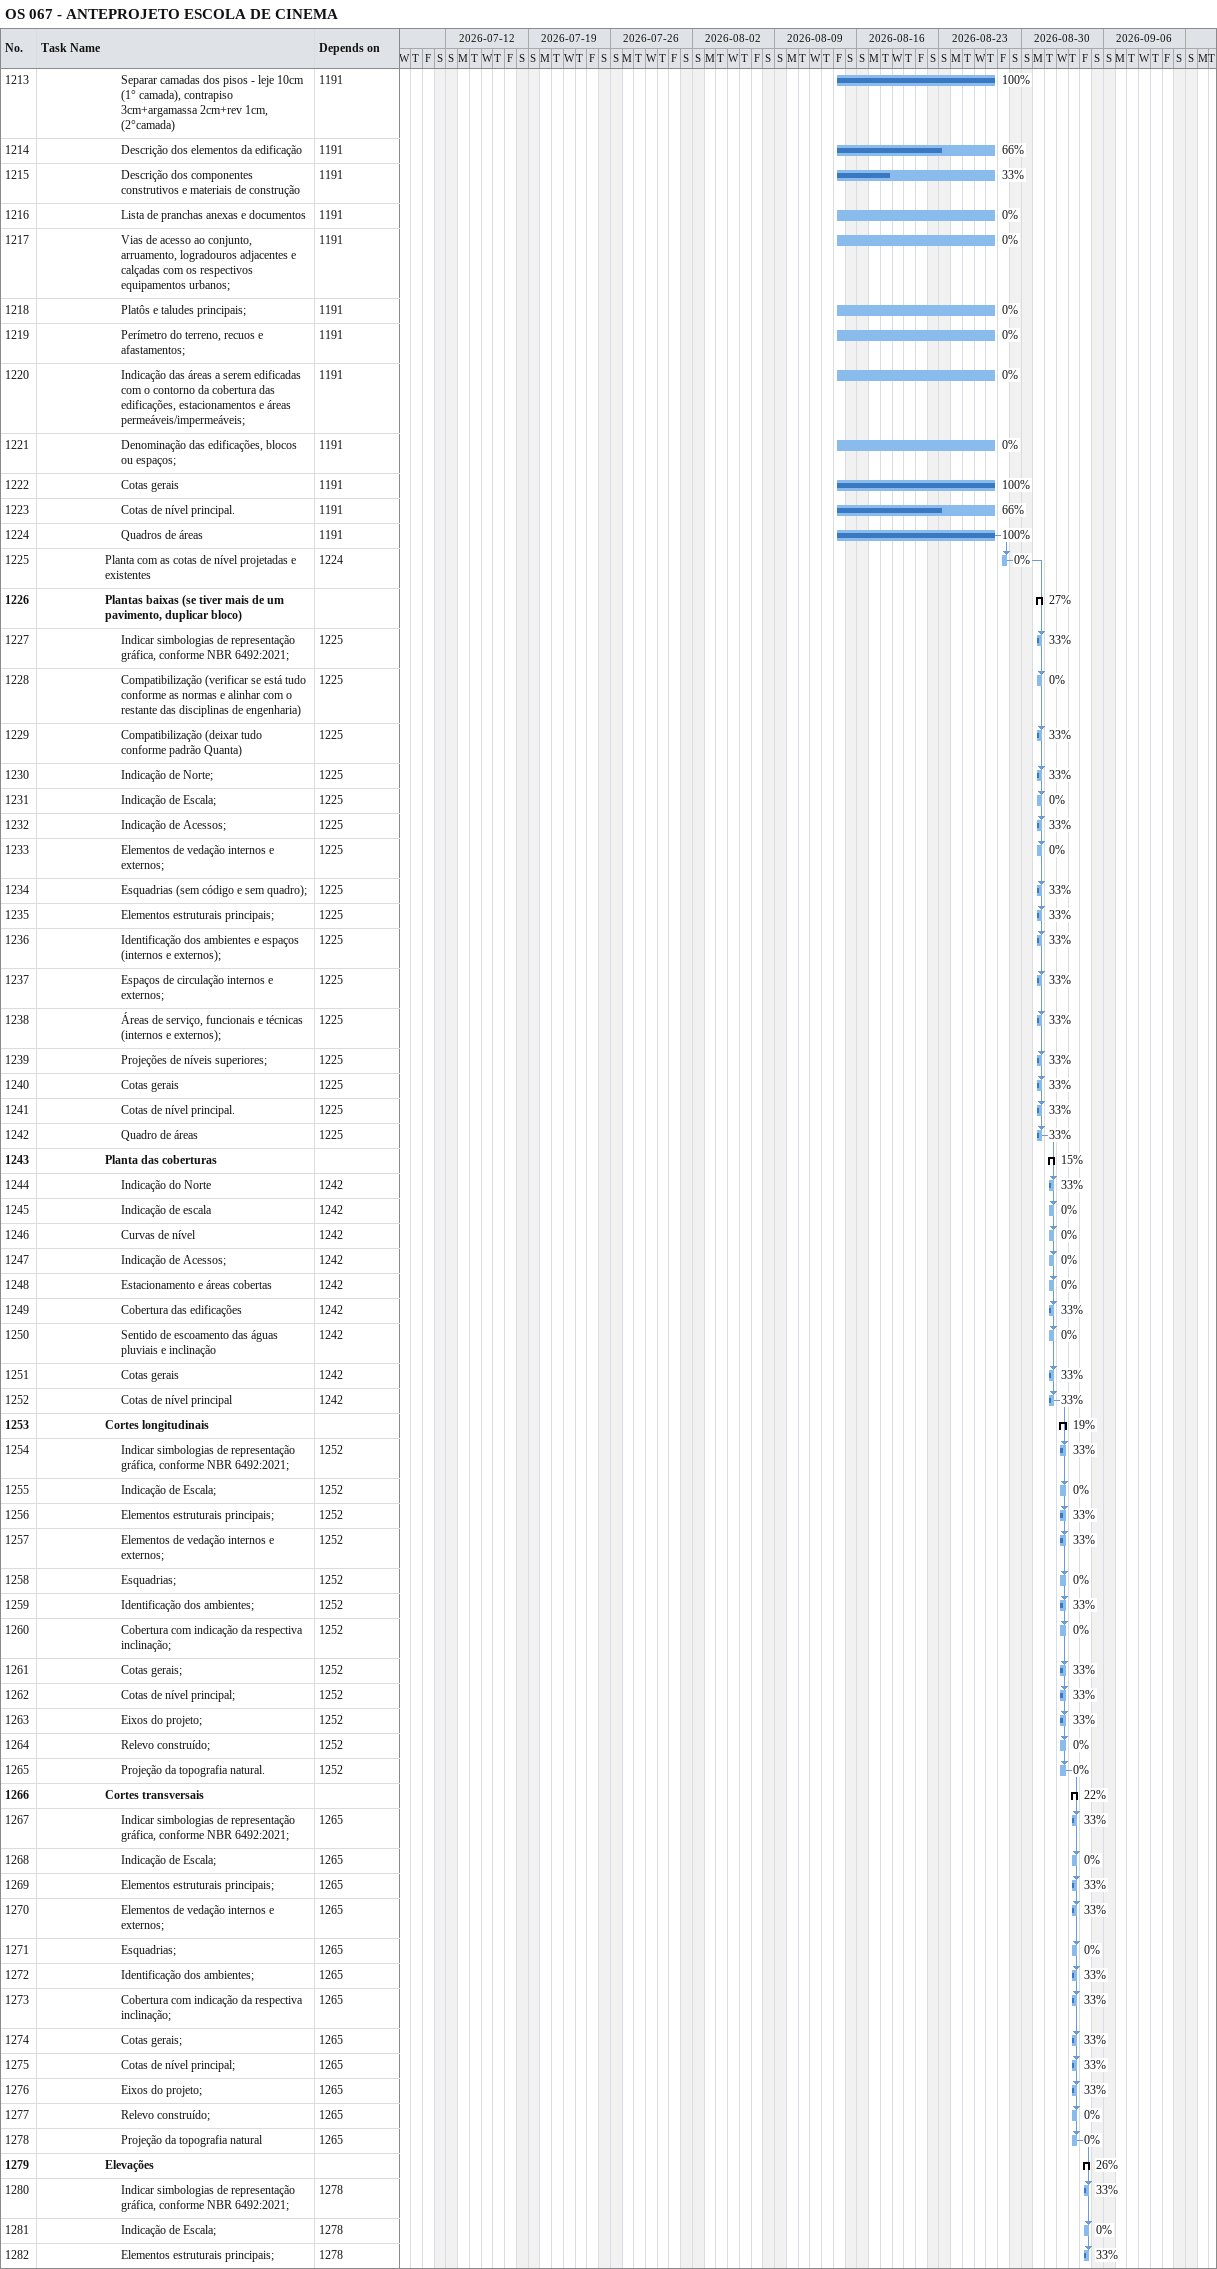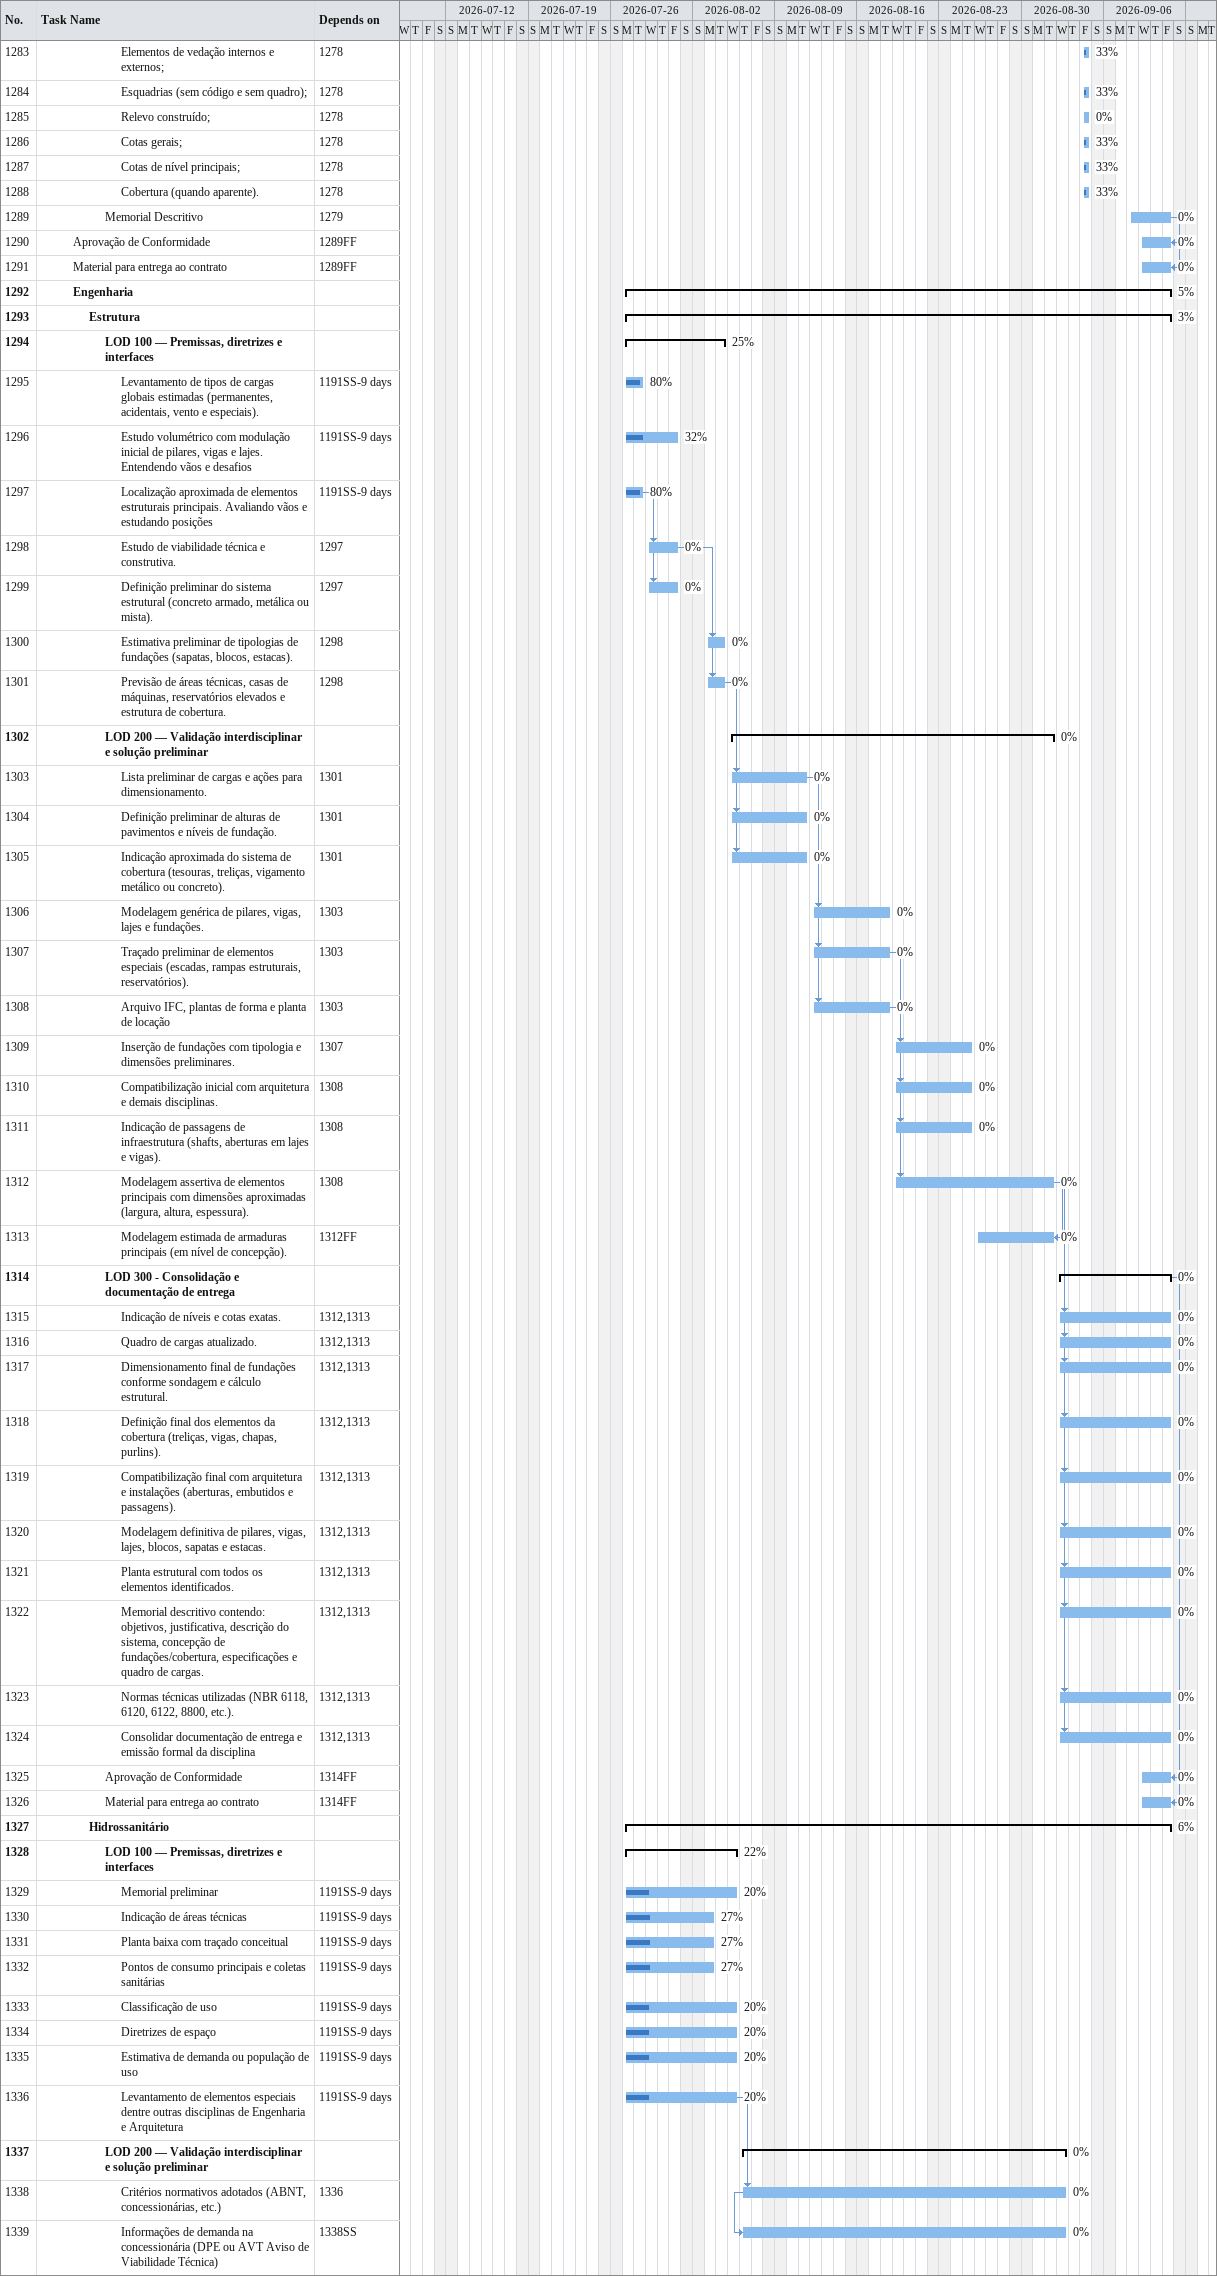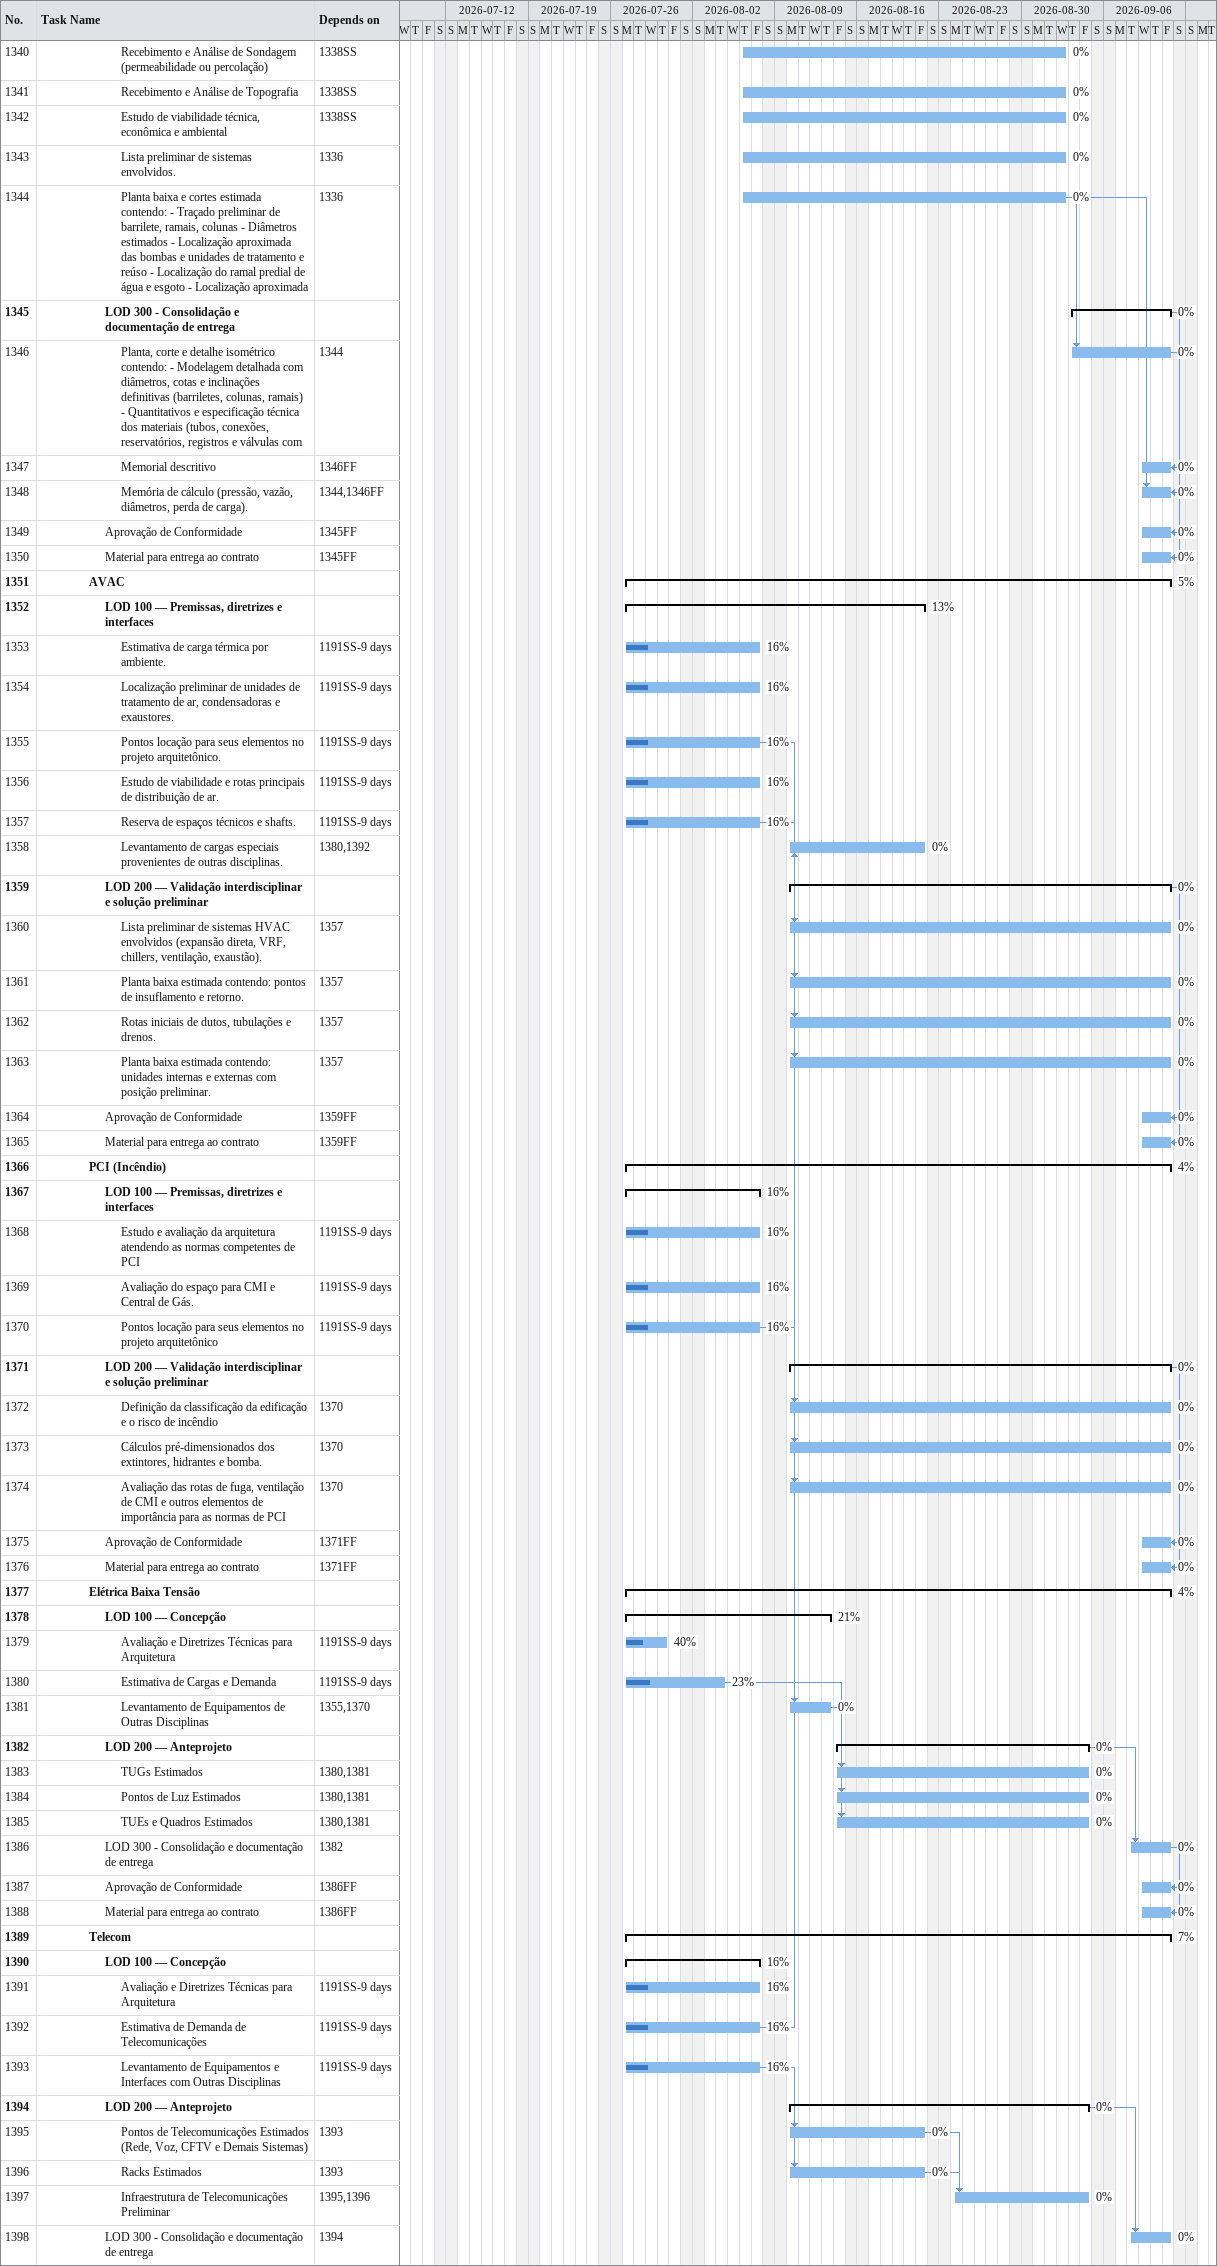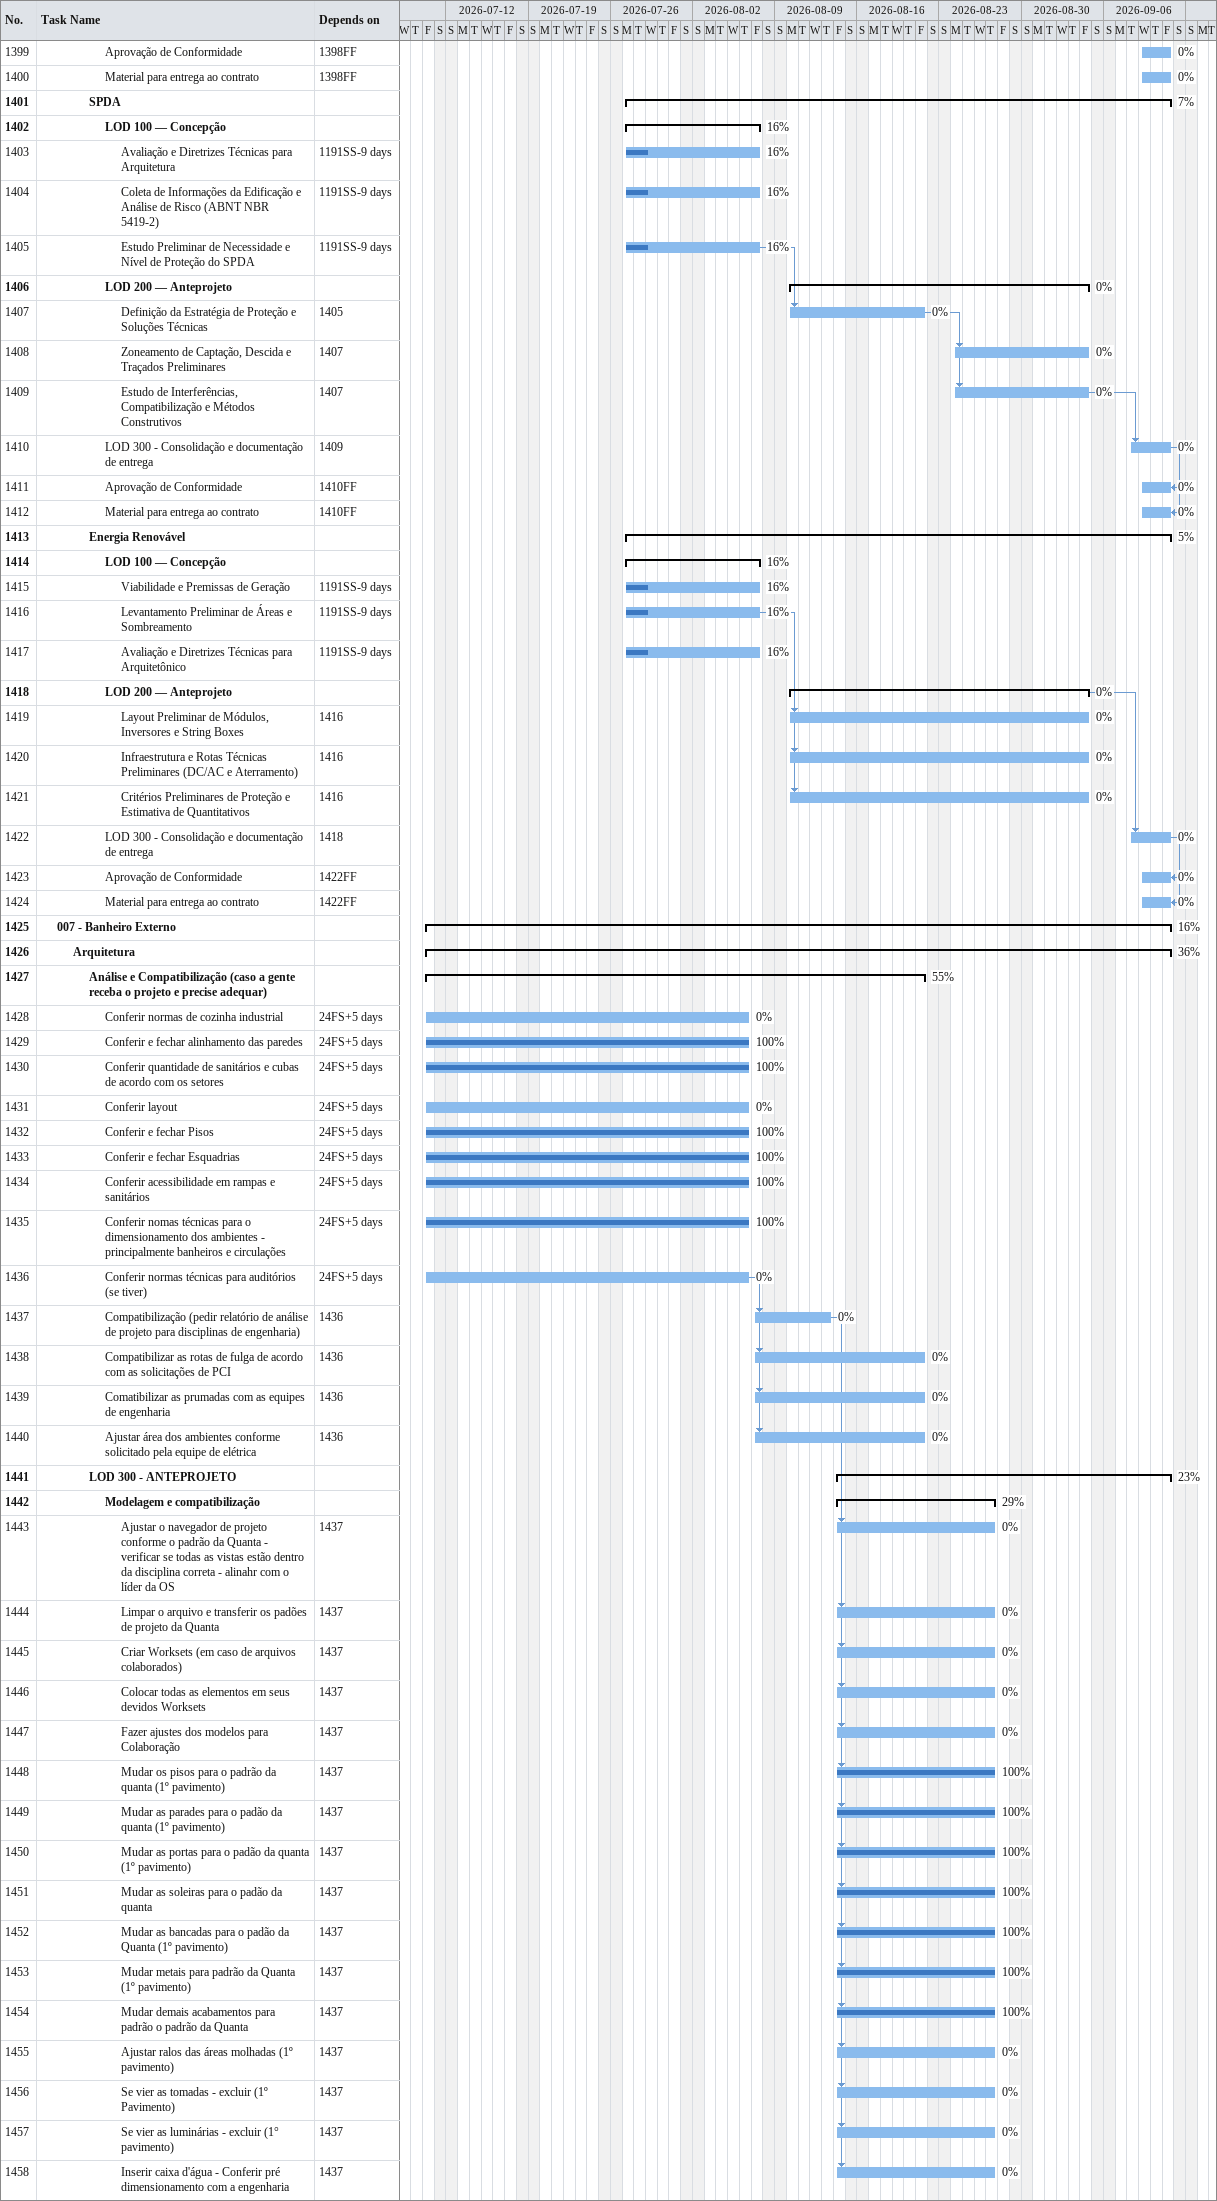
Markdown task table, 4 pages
OS 067 - ANTEPROJETO ESCOLA DE CINEMA

| ID | Level | Task | Start | Finish | Predecessors | % complete |
|---|---|---|---|---|---|---|
| 1213 | 6 | Separar camadas dos pisos - leje 10cm (1° camada), contrapiso 3cm+argamassa 2cm+rev 1cm, (2°camada) | 2026-08-14 | 2026-08-27 | 1191 | 100 |
| 1214 | 6 | Descrição dos elementos da edificação | 2026-08-14 | 2026-08-27 | 1191 | 66 |
| 1215 | 6 | Descrição dos componentes construtivos e materiais de construção | 2026-08-14 | 2026-08-27 | 1191 | 33 |
| 1216 | 6 | Lista de pranchas anexas e documentos | 2026-08-14 | 2026-08-27 | 1191 | 0 |
| 1217 | 6 | Vias de acesso ao conjunto, arruamento, logradouros adjacentes e calçadas com os respectivos equipamentos urbanos; | 2026-08-14 | 2026-08-27 | 1191 | 0 |
| 1218 | 6 | Platôs e taludes principais; | 2026-08-14 | 2026-08-27 | 1191 | 0 |
| 1219 | 6 | Perímetro do terreno, recuos e afastamentos; | 2026-08-14 | 2026-08-27 | 1191 | 0 |
| 1220 | 6 | Indicação das áreas a serem edificadas com o contorno da cobertura das edificações, estacionamentos e áreas permeáveis/impermeáveis; | 2026-08-14 | 2026-08-27 | 1191 | 0 |
| 1221 | 6 | Denominação das edificações, blocos ou espaços; | 2026-08-14 | 2026-08-27 | 1191 | 0 |
| 1222 | 6 | Cotas gerais | 2026-08-14 | 2026-08-27 | 1191 | 100 |
| 1223 | 6 | Cotas de nível principal. | 2026-08-14 | 2026-08-27 | 1191 | 66 |
| 1224 | 6 | Quadros de áreas | 2026-08-14 | 2026-08-27 | 1191 | 100 |
| 1225 | 5 | Planta com as cotas de nível projetadas e existentes | 2026-08-28 | 2026-08-28 | 1224 | 0 |
| 1226 | 5 | **Plantas baixas (se tiver mais de um pavimento, duplicar bloco)** | 2026-08-31 | 2026-08-31 |  | 27 |
| 1227 | 6 | Indicar simbologias de representação gráfica, conforme NBR 6492:2021; | 2026-08-31 | 2026-08-31 | 1225 | 33 |
| 1228 | 6 | Compatibilização (verificar se está tudo conforme as normas e alinhar com o restante das disciplinas de engenharia) | 2026-08-31 | 2026-08-31 | 1225 | 0 |
| 1229 | 6 | Compatibilização (deixar tudo conforme padrão Quanta) | 2026-08-31 | 2026-08-31 | 1225 | 33 |
| 1230 | 6 | Indicação de Norte; | 2026-08-31 | 2026-08-31 | 1225 | 33 |
| 1231 | 6 | Indicação de Escala; | 2026-08-31 | 2026-08-31 | 1225 | 0 |
| 1232 | 6 | Indicação de Acessos; | 2026-08-31 | 2026-08-31 | 1225 | 33 |
| 1233 | 6 | Elementos de vedação internos e externos; | 2026-08-31 | 2026-08-31 | 1225 | 0 |
| 1234 | 6 | Esquadrias (sem código e sem quadro); | 2026-08-31 | 2026-08-31 | 1225 | 33 |
| 1235 | 6 | Elementos estruturais principais; | 2026-08-31 | 2026-08-31 | 1225 | 33 |
| 1236 | 6 | Identificação dos ambientes e espaços (internos e externos); | 2026-08-31 | 2026-08-31 | 1225 | 33 |
| 1237 | 6 | Espaços de circulação internos e externos; | 2026-08-31 | 2026-08-31 | 1225 | 33 |
| 1238 | 6 | Áreas de serviço, funcionais e técnicas (internos e externos); | 2026-08-31 | 2026-08-31 | 1225 | 33 |
| 1239 | 6 | Projeções de níveis superiores; | 2026-08-31 | 2026-08-31 | 1225 | 33 |
| 1240 | 6 | Cotas gerais | 2026-08-31 | 2026-08-31 | 1225 | 33 |
| 1241 | 6 | Cotas de nível principal. | 2026-08-31 | 2026-08-31 | 1225 | 33 |
| 1242 | 6 | Quadro de áreas | 2026-08-31 | 2026-08-31 | 1225 | 33 |
| 1243 | 5 | **Planta das coberturas** | 2026-09-01 | 2026-09-01 |  | 15 |
| 1244 | 6 | Indicação do Norte | 2026-09-01 | 2026-09-01 | 1242 | 33 |
| 1245 | 6 | Indicação de escala | 2026-09-01 | 2026-09-01 | 1242 | 0 |
| 1246 | 6 | Curvas de nível | 2026-09-01 | 2026-09-01 | 1242 | 0 |
| 1247 | 6 | Indicação de Acessos; | 2026-09-01 | 2026-09-01 | 1242 | 0 |
| 1248 | 6 | Estacionamento e áreas cobertas | 2026-09-01 | 2026-09-01 | 1242 | 0 |
| 1249 | 6 | Cobertura das edificações | 2026-09-01 | 2026-09-01 | 1242 | 33 |
| 1250 | 6 | Sentido de escoamento das águas pluviais e inclinação | 2026-09-01 | 2026-09-01 | 1242 | 0 |
| 1251 | 6 | Cotas gerais | 2026-09-01 | 2026-09-01 | 1242 | 33 |
| 1252 | 6 | Cotas de nível principal | 2026-09-01 | 2026-09-01 | 1242 | 33 |
| 1253 | 5 | **Cortes longitudinais** | 2026-09-02 | 2026-09-02 |  | 19 |
| 1254 | 6 | Indicar simbologias de representação gráfica, conforme NBR 6492:2021; | 2026-09-02 | 2026-09-02 | 1252 | 33 |
| 1255 | 6 | Indicação de Escala; | 2026-09-02 | 2026-09-02 | 1252 | 0 |
| 1256 | 6 | Elementos estruturais principais; | 2026-09-02 | 2026-09-02 | 1252 | 33 |
| 1257 | 6 | Elementos de vedação internos e externos; | 2026-09-02 | 2026-09-02 | 1252 | 33 |
| 1258 | 6 | Esquadrias; | 2026-09-02 | 2026-09-02 | 1252 | 0 |
| 1259 | 6 | Identificação dos ambientes; | 2026-09-02 | 2026-09-02 | 1252 | 33 |
| 1260 | 6 | Cobertura com indicação da respectiva inclinação; | 2026-09-02 | 2026-09-02 | 1252 | 0 |
| 1261 | 6 | Cotas gerais; | 2026-09-02 | 2026-09-02 | 1252 | 33 |
| 1262 | 6 | Cotas de nível principal; | 2026-09-02 | 2026-09-02 | 1252 | 33 |
| 1263 | 6 | Eixos do projeto; | 2026-09-02 | 2026-09-02 | 1252 | 33 |
| 1264 | 6 | Relevo construído; | 2026-09-02 | 2026-09-02 | 1252 | 0 |
| 1265 | 6 | Projeção da topografia natural. | 2026-09-02 | 2026-09-02 | 1252 | 0 |
| 1266 | 5 | **Cortes transversais** | 2026-09-03 | 2026-09-03 |  | 22 |
| 1267 | 6 | Indicar simbologias de representação gráfica, conforme NBR 6492:2021; | 2026-09-03 | 2026-09-03 | 1265 | 33 |
| 1268 | 6 | Indicação de Escala; | 2026-09-03 | 2026-09-03 | 1265 | 0 |
| 1269 | 6 | Elementos estruturais principais; | 2026-09-03 | 2026-09-03 | 1265 | 33 |
| 1270 | 6 | Elementos de vedação internos e externos; | 2026-09-03 | 2026-09-03 | 1265 | 33 |
| 1271 | 6 | Esquadrias; | 2026-09-03 | 2026-09-03 | 1265 | 0 |
| 1272 | 6 | Identificação dos ambientes; | 2026-09-03 | 2026-09-03 | 1265 | 33 |
| 1273 | 6 | Cobertura com indicação da respectiva inclinação; | 2026-09-03 | 2026-09-03 | 1265 | 33 |
| 1274 | 6 | Cotas gerais; | 2026-09-03 | 2026-09-03 | 1265 | 33 |
| 1275 | 6 | Cotas de nível principal; | 2026-09-03 | 2026-09-03 | 1265 | 33 |
| 1276 | 6 | Eixos do projeto; | 2026-09-03 | 2026-09-03 | 1265 | 33 |
| 1277 | 6 | Relevo construído; | 2026-09-03 | 2026-09-03 | 1265 | 0 |
| 1278 | 6 | Projeção da topografia natural | 2026-09-03 | 2026-09-03 | 1265 | 0 |
| 1279 | 5 | **Elevações** | 2026-09-04 | 2026-09-04 |  | 26 |
| 1280 | 6 | Indicar simbologias de representação gráfica, conforme NBR 6492:2021; | 2026-09-04 | 2026-09-04 | 1278 | 33 |
| 1281 | 6 | Indicação de Escala; | 2026-09-04 | 2026-09-04 | 1278 | 0 |
| 1282 | 6 | Elementos estruturais principais; | 2026-09-04 | 2026-09-04 | 1278 | 33 |
| 1283 | 6 | Elementos de vedação internos e externos; | 2026-09-04 | 2026-09-04 | 1278 | 33 |
| 1284 | 6 | Esquadrias (sem código e sem quadro); | 2026-09-04 | 2026-09-04 | 1278 | 33 |
| 1285 | 6 | Relevo construído; | 2026-09-04 | 2026-09-04 | 1278 | 0 |
| 1286 | 6 | Cotas gerais; | 2026-09-04 | 2026-09-04 | 1278 | 33 |
| 1287 | 6 | Cotas de nível principais; | 2026-09-04 | 2026-09-04 | 1278 | 33 |
| 1288 | 6 | Cobertura (quando aparente). | 2026-09-04 | 2026-09-04 | 1278 | 33 |
| 1289 | 5 | Memorial Descritivo | 2026-09-08 | 2026-09-11 | 1279 | 0 |
| 1290 | 3 | Aprovação de Conformidade | 2026-09-09 | 2026-09-11 | 1289FF | 0 |
| 1291 | 3 | Material para entrega ao contrato | 2026-09-09 | 2026-09-11 | 1289FF | 0 |
| 1292 | 3 | **Engenharia** | 2026-07-27 | 2026-09-11 |  | 5 |
| 1293 | 4 | **Estrutura** | 2026-07-27 | 2026-09-11 |  | 3 |
| 1294 | 5 | **LOD 100 — Premissas, diretrizes e interfaces** | 2026-07-27 | 2026-08-04 |  | 25 |
| 1295 | 6 | Levantamento de tipos de cargas globais estimadas (permanentes, acidentais, vento e especiais). | 2026-07-27 | 2026-07-28 | 1191SS-9d | 80 |
| 1296 | 6 | Estudo volumétrico com modulação inicial de pilares, vigas e lajes. Entendendo vãos e desafios | 2026-07-27 | 2026-07-31 | 1191SS-9d | 32 |
| 1297 | 6 | Localização aproximada de elementos estruturais principais. Avaliando vãos e estudando posições | 2026-07-27 | 2026-07-28 | 1191SS-9d | 80 |
| 1298 | 6 | Estudo de viabilidade técnica e construtiva. | 2026-07-29 | 2026-07-31 | 1297 | 0 |
| 1299 | 6 | Definição preliminar do sistema estrutural (concreto armado, metálica ou mista). | 2026-07-29 | 2026-07-31 | 1297 | 0 |
| 1300 | 6 | Estimativa preliminar de tipologias de fundações (sapatas, blocos, estacas). | 2026-08-03 | 2026-08-04 | 1298 | 0 |
| 1301 | 6 | Previsão de áreas técnicas, casas de máquinas, reservatórios elevados e estrutura de cobertura. | 2026-08-03 | 2026-08-04 | 1298 | 0 |
| 1302 | 5 | **LOD 200 — Validação interdisciplinar e solução preliminar** | 2026-08-05 | 2026-09-01 |  | 0 |
| 1303 | 6 | Lista preliminar de cargas e ações para dimensionamento. | 2026-08-05 | 2026-08-11 | 1301 | 0 |
| 1304 | 6 | Definição preliminar de alturas de pavimentos e níveis de fundação. | 2026-08-05 | 2026-08-11 | 1301 | 0 |
| 1305 | 6 | Indicação aproximada do sistema de cobertura (tesouras, treliças, vigamento metálico ou concreto). | 2026-08-05 | 2026-08-11 | 1301 | 0 |
| 1306 | 6 | Modelagem genérica de pilares, vigas, lajes e fundações. | 2026-08-12 | 2026-08-18 | 1303 | 0 |
| 1307 | 6 | Traçado preliminar de elementos especiais (escadas, rampas estruturais, reservatórios). | 2026-08-12 | 2026-08-18 | 1303 | 0 |
| 1308 | 6 | Arquivo IFC, plantas de forma e planta de locação | 2026-08-12 | 2026-08-18 | 1303 | 0 |
| 1309 | 6 | Inserção de fundações com tipologia e dimensões preliminares. | 2026-08-19 | 2026-08-25 | 1307 | 0 |
| 1310 | 6 | Compatibilização inicial com arquitetura e demais disciplinas. | 2026-08-19 | 2026-08-25 | 1308 | 0 |
| 1311 | 6 | Indicação de passagens de infraestrutura (shafts, aberturas em lajes e vigas). | 2026-08-19 | 2026-08-25 | 1308 | 0 |
| 1312 | 6 | Modelagem assertiva de elementos principais com dimensões aproximadas (largura, altura, espessura). | 2026-08-19 | 2026-09-01 | 1308 | 0 |
| 1313 | 6 | Modelagem estimada de armaduras principais (em nível de concepção). | 2026-08-26 | 2026-09-01 | 1312FF | 0 |
| 1314 | 5 | **LOD 300 - Consolidação e documentação de entrega** | 2026-09-02 | 2026-09-11 |  | 0 |
| 1315 | 6 | Indicação de níveis e cotas exatas. | 2026-09-02 | 2026-09-11 | 1312, 1313 | 0 |
| 1316 | 6 | Quadro de cargas atualizado. | 2026-09-02 | 2026-09-11 | 1312, 1313 | 0 |
| 1317 | 6 | Dimensionamento final de fundações conforme sondagem e cálculo estrutural. | 2026-09-02 | 2026-09-11 | 1312, 1313 | 0 |
| 1318 | 6 | Definição final dos elementos da cobertura (treliças, vigas, chapas, purlins). | 2026-09-02 | 2026-09-11 | 1312, 1313 | 0 |
| 1319 | 6 | Compatibilização final com arquitetura e instalações (aberturas, embutidos e passagens). | 2026-09-02 | 2026-09-11 | 1312, 1313 | 0 |
| 1320 | 6 | Modelagem definitiva de pilares, vigas, lajes, blocos, sapatas e estacas. | 2026-09-02 | 2026-09-11 | 1312, 1313 | 0 |
| 1321 | 6 | Planta estrutural com todos os elementos identificados. | 2026-09-02 | 2026-09-11 | 1312, 1313 | 0 |
| 1322 | 6 | Memorial descritivo contendo: objetivos, justificativa, descrição do sistema, concepção de fundações/cobertura, especificações e quadro de cargas. | 2026-09-02 | 2026-09-11 | 1312, 1313 | 0 |
| 1323 | 6 | Normas técnicas utilizadas (NBR 6118, 6120, 6122, 8800, etc.). | 2026-09-02 | 2026-09-11 | 1312, 1313 | 0 |
| 1324 | 6 | Consolidar documentação de entrega e emissão formal da disciplina | 2026-09-02 | 2026-09-11 | 1312, 1313 | 0 |
| 1325 | 5 | Aprovação de Conformidade | 2026-09-09 | 2026-09-11 | 1314FF | 0 |
| 1326 | 5 | Material para entrega ao contrato | 2026-09-09 | 2026-09-11 | 1314FF | 0 |
| 1327 | 4 | **Hidrossanitário** | 2026-07-27 | 2026-09-11 |  | 6 |
| 1328 | 5 | **LOD 100 — Premissas, diretrizes e interfaces** | 2026-07-27 | 2026-08-05 |  | 22 |
| 1329 | 6 | Memorial preliminar | 2026-07-27 | 2026-08-05 | 1191SS-9d | 20 |
| 1330 | 6 | Indicação de áreas técnicas | 2026-07-27 | 2026-08-03 | 1191SS-9d | 27 |
| 1331 | 6 | Planta baixa com traçado conceitual | 2026-07-27 | 2026-08-03 | 1191SS-9d | 27 |
| 1332 | 6 | Pontos de consumo principais e coletas sanitárias | 2026-07-27 | 2026-08-03 | 1191SS-9d | 27 |
| 1333 | 6 | Classificação de uso | 2026-07-27 | 2026-08-05 | 1191SS-9d | 20 |
| 1334 | 6 | Diretrizes de espaço | 2026-07-27 | 2026-08-05 | 1191SS-9d | 20 |
| 1335 | 6 | Estimativa de demanda ou população de uso | 2026-07-27 | 2026-08-05 | 1191SS-9d | 20 |
| 1336 | 6 | Levantamento de elementos especiais dentre outras disciplinas de Engenharia e Arquitetura | 2026-07-27 | 2026-08-05 | 1191SS-9d | 20 |
| 1337 | 5 | **LOD 200 — Validação interdisciplinar e solução preliminar** | 2026-08-06 | 2026-09-02 |  | 0 |
| 1338 | 6 | Critérios normativos adotados (ABNT, concessionárias, etc.) | 2026-08-06 | 2026-09-02 | 1336 | 0 |
| 1339 | 6 | Informações de demanda na concessionária (DPE ou AVT Aviso de Viabilidade Técnica) | 2026-08-06 | 2026-09-02 | 1338SS | 0 |
| 1340 | 6 | Recebimento e Análise de Sondagem (permeabilidade ou percolação) | 2026-08-06 | 2026-09-02 | 1338SS | 0 |
| 1341 | 6 | Recebimento e Análise de Topografia | 2026-08-06 | 2026-09-02 | 1338SS | 0 |
| 1342 | 6 | Estudo de viabilidade técnica, econômica e ambiental | 2026-08-06 | 2026-09-02 | 1338SS | 0 |
| 1343 | 6 | Lista preliminar de sistemas envolvidos. | 2026-08-06 | 2026-09-02 | 1336 | 0 |
| 1344 | 6 | Planta baixa e cortes estimada contendo: - Traçado preliminar de barrilete, ramais, colunas - Diâmetros estimados - Localização aproximada das bombas e unidades de tratamento e reúso - Localização do ramal predial de água e esgoto - Localização aproximada | 2026-08-06 | 2026-09-02 | 1336 | 0 |
| 1345 | 5 | **LOD 300 - Consolidação e documentação de entrega** | 2026-09-03 | 2026-09-11 |  | 0 |
| 1346 | 6 | Planta, corte e detalhe isométrico contendo: - Modelagem detalhada com diâmetros, cotas e inclinações definitivas (barriletes, colunas, ramais) - Quantitativos e especificação técnica dos materiais (tubos, conexões, reservatórios, registros e válvulas com | 2026-09-03 | 2026-09-11 | 1344 | 0 |
| 1347 | 6 | Memorial descritivo | 2026-09-09 | 2026-09-11 | 1346FF | 0 |
| 1348 | 6 | Memória de cálculo (pressão, vazão, diâmetros, perda de carga). | 2026-09-09 | 2026-09-11 | 1344, 1346FF | 0 |
| 1349 | 5 | Aprovação de Conformidade | 2026-09-09 | 2026-09-11 | 1345FF | 0 |
| 1350 | 5 | Material para entrega ao contrato | 2026-09-09 | 2026-09-11 | 1345FF | 0 |
| 1351 | 4 | **AVAC** | 2026-07-27 | 2026-09-11 |  | 5 |
| 1352 | 5 | **LOD 100 — Premissas, diretrizes e interfaces** | 2026-07-27 | 2026-08-21 |  | 13 |
| 1353 | 6 | Estimativa de carga térmica por ambiente. | 2026-07-27 | 2026-08-07 | 1191SS-9d | 16 |
| 1354 | 6 | Localização preliminar de unidades de tratamento de ar, condensadoras e exaustores. | 2026-07-27 | 2026-08-07 | 1191SS-9d | 16 |
| 1355 | 6 | Pontos locação para seus elementos no projeto arquitetônico. | 2026-07-27 | 2026-08-07 | 1191SS-9d | 16 |
| 1356 | 6 | Estudo de viabilidade e rotas principais de distribuição de ar. | 2026-07-27 | 2026-08-07 | 1191SS-9d | 16 |
| 1357 | 6 | Reserva de espaços técnicos e shafts. | 2026-07-27 | 2026-08-07 | 1191SS-9d | 16 |
| 1358 | 6 | Levantamento de cargas especiais provenientes de outras disciplinas. | 2026-08-10 | 2026-08-21 | 1380, 1392 | 0 |
| 1359 | 5 | **LOD 200 — Validação interdisciplinar e solução preliminar** | 2026-08-10 | 2026-09-11 |  | 0 |
| 1360 | 6 | Lista preliminar de sistemas HVAC envolvidos (expansão direta, VRF, chillers, ventilação, exaustão). | 2026-08-10 | 2026-09-11 | 1357 | 0 |
| 1361 | 6 | Planta baixa estimada contendo: pontos de insuflamento e retorno. | 2026-08-10 | 2026-09-11 | 1357 | 0 |
| 1362 | 6 | Rotas iniciais de dutos, tubulações e drenos. | 2026-08-10 | 2026-09-11 | 1357 | 0 |
| 1363 | 6 | Planta baixa estimada contendo: unidades internas e externas com posição preliminar. | 2026-08-10 | 2026-09-11 | 1357 | 0 |
| 1364 | 5 | Aprovação de Conformidade | 2026-09-09 | 2026-09-11 | 1359FF | 0 |
| 1365 | 5 | Material para entrega ao contrato | 2026-09-09 | 2026-09-11 | 1359FF | 0 |
| 1366 | 4 | **PCI (Incêndio)** | 2026-07-27 | 2026-09-11 |  | 4 |
| 1367 | 5 | **LOD 100 — Premissas, diretrizes e interfaces** | 2026-07-27 | 2026-08-07 |  | 16 |
| 1368 | 6 | Estudo e avaliação da arquitetura atendendo as normas competentes de PCI | 2026-07-27 | 2026-08-07 | 1191SS-9d | 16 |
| 1369 | 6 | Avaliação do espaço para CMI e Central de Gás. | 2026-07-27 | 2026-08-07 | 1191SS-9d | 16 |
| 1370 | 6 | Pontos locação para seus elementos no projeto arquitetônico | 2026-07-27 | 2026-08-07 | 1191SS-9d | 16 |
| 1371 | 5 | **LOD 200 — Validação interdisciplinar e solução preliminar** | 2026-08-10 | 2026-09-11 |  | 0 |
| 1372 | 6 | Definição da classificação da edificação e o risco de incêndio | 2026-08-10 | 2026-09-11 | 1370 | 0 |
| 1373 | 6 | Cálculos pré-dimensionados dos extintores, hidrantes e bomba. | 2026-08-10 | 2026-09-11 | 1370 | 0 |
| 1374 | 6 | Avaliação das rotas de fuga, ventilação de CMI e outros elementos de importância para as normas de PCI | 2026-08-10 | 2026-09-11 | 1370 | 0 |
| 1375 | 5 | Aprovação de Conformidade | 2026-09-09 | 2026-09-11 | 1371FF | 0 |
| 1376 | 5 | Material para entrega ao contrato | 2026-09-09 | 2026-09-11 | 1371FF | 0 |
| 1377 | 4 | **Elétrica Baixa Tensão** | 2026-07-27 | 2026-09-11 |  | 4 |
| 1378 | 5 | **LOD 100 — Concepção** | 2026-07-27 | 2026-08-13 |  | 21 |
| 1379 | 6 | Avaliação e Diretrizes Técnicas para Arquitetura | 2026-07-27 | 2026-07-30 | 1191SS-9d | 40 |
| 1380 | 6 | Estimativa de Cargas e Demanda | 2026-07-27 | 2026-08-04 | 1191SS-9d | 23 |
| 1381 | 6 | Levantamento de Equipamentos de Outras Disciplinas | 2026-08-10 | 2026-08-13 | 1355, 1370 | 0 |
| 1382 | 5 | **LOD 200 — Anteprojeto** | 2026-08-14 | 2026-09-04 |  | 0 |
| 1383 | 6 | TUGs Estimados | 2026-08-14 | 2026-09-04 | 1380, 1381 | 0 |
| 1384 | 6 | Pontos de Luz Estimados | 2026-08-14 | 2026-09-04 | 1380, 1381 | 0 |
| 1385 | 6 | TUEs e Quadros Estimados | 2026-08-14 | 2026-09-04 | 1380, 1381 | 0 |
| 1386 | 5 | LOD 300 - Consolidação e documentação de entrega | 2026-09-08 | 2026-09-11 | 1382 | 0 |
| 1387 | 5 | Aprovação de Conformidade | 2026-09-09 | 2026-09-11 | 1386FF | 0 |
| 1388 | 5 | Material para entrega ao contrato | 2026-09-09 | 2026-09-11 | 1386FF | 0 |
| 1389 | 4 | **Telecom** | 2026-07-27 | 2026-09-11 |  | 7 |
| 1390 | 5 | **LOD 100 — Concepção** | 2026-07-27 | 2026-08-07 |  | 16 |
| 1391 | 6 | Avaliação e Diretrizes Técnicas para Arquitetura | 2026-07-27 | 2026-08-07 | 1191SS-9d | 16 |
| 1392 | 6 | Estimativa de Demanda de Telecomunicações | 2026-07-27 | 2026-08-07 | 1191SS-9d | 16 |
| 1393 | 6 | Levantamento de Equipamentos e Interfaces com Outras Disciplinas | 2026-07-27 | 2026-08-07 | 1191SS-9d | 16 |
| 1394 | 5 | **LOD 200 — Anteprojeto** | 2026-08-10 | 2026-09-04 |  | 0 |
| 1395 | 6 | Pontos de Telecomunicações Estimados (Rede, Voz, CFTV e Demais Sistemas) | 2026-08-10 | 2026-08-21 | 1393 | 0 |
| 1396 | 6 | Racks Estimados | 2026-08-10 | 2026-08-21 | 1393 | 0 |
| 1397 | 6 | Infraestrutura de Telecomunicações Preliminar | 2026-08-24 | 2026-09-04 | 1395, 1396 | 0 |
| 1398 | 5 | LOD 300 - Consolidação e documentação de entrega | 2026-09-08 | 2026-09-11 | 1394 | 0 |
| 1399 | 5 | Aprovação de Conformidade | 2026-09-09 | 2026-09-11 | 1398FF | 0 |
| 1400 | 5 | Material para entrega ao contrato | 2026-09-09 | 2026-09-11 | 1398FF | 0 |
| 1401 | 4 | **SPDA** | 2026-07-27 | 2026-09-11 |  | 7 |
| 1402 | 5 | **LOD 100 — Concepção** | 2026-07-27 | 2026-08-07 |  | 16 |
| 1403 | 6 | Avaliação e Diretrizes Técnicas para Arquitetura | 2026-07-27 | 2026-08-07 | 1191SS-9d | 16 |
| 1404 | 6 | Coleta de Informações da Edificação e Análise de Risco (ABNT NBR 5419-2) | 2026-07-27 | 2026-08-07 | 1191SS-9d | 16 |
| 1405 | 6 | Estudo Preliminar de Necessidade e Nível de Proteção do SPDA | 2026-07-27 | 2026-08-07 | 1191SS-9d | 16 |
| 1406 | 5 | **LOD 200 — Anteprojeto** | 2026-08-10 | 2026-09-04 |  | 0 |
| 1407 | 6 | Definição da Estratégia de Proteção e Soluções Técnicas | 2026-08-10 | 2026-08-21 | 1405 | 0 |
| 1408 | 6 | Zoneamento de Captação, Descida e Traçados Preliminares | 2026-08-24 | 2026-09-04 | 1407 | 0 |
| 1409 | 6 | Estudo de Interferências, Compatibilização e Métodos Construtivos | 2026-08-24 | 2026-09-04 | 1407 | 0 |
| 1410 | 5 | LOD 300 - Consolidação e documentação de entrega | 2026-09-08 | 2026-09-11 | 1409 | 0 |
| 1411 | 5 | Aprovação de Conformidade | 2026-09-09 | 2026-09-11 | 1410FF | 0 |
| 1412 | 5 | Material para entrega ao contrato | 2026-09-09 | 2026-09-11 | 1410FF | 0 |
| 1413 | 4 | **Energia Renovável** | 2026-07-27 | 2026-09-11 |  | 5 |
| 1414 | 5 | **LOD 100 — Concepção** | 2026-07-27 | 2026-08-07 |  | 16 |
| 1415 | 6 | Viabilidade e Premissas de Geração | 2026-07-27 | 2026-08-07 | 1191SS-9d | 16 |
| 1416 | 6 | Levantamento Preliminar de Áreas e Sombreamento | 2026-07-27 | 2026-08-07 | 1191SS-9d | 16 |
| 1417 | 6 | Avaliação e Diretrizes Técnicas para Arquitetônico | 2026-07-27 | 2026-08-07 | 1191SS-9d | 16 |
| 1418 | 5 | **LOD 200 — Anteprojeto** | 2026-08-10 | 2026-09-04 |  | 0 |
| 1419 | 6 | Layout Preliminar de Módulos, Inversores e String Boxes | 2026-08-10 | 2026-09-04 | 1416 | 0 |
| 1420 | 6 | Infraestrutura e Rotas Técnicas Preliminares (DC/AC e Aterramento) | 2026-08-10 | 2026-09-04 | 1416 | 0 |
| 1421 | 6 | Critérios Preliminares de Proteção e Estimativa de Quantitativos | 2026-08-10 | 2026-09-04 | 1416 | 0 |
| 1422 | 5 | LOD 300 - Consolidação e documentação de entrega | 2026-09-08 | 2026-09-11 | 1418 | 0 |
| 1423 | 5 | Aprovação de Conformidade | 2026-09-09 | 2026-09-11 | 1422FF | 0 |
| 1424 | 5 | Material para entrega ao contrato | 2026-09-09 | 2026-09-11 | 1422FF | 0 |
| 1425 | 2 | **007 - Banheiro Externo** | 2026-07-10 | 2026-09-11 |  | 16 |
| 1426 | 3 | **Arquitetura** | 2026-07-10 | 2026-09-11 |  | 36 |
| 1427 | 4 | **Análise e Compatibilização (caso a gente receba o projeto e precise adequar)** | 2026-07-10 | 2026-08-21 |  | 55 |
| 1428 | 5 | Conferir normas de cozinha industrial | 2026-07-10 | 2026-08-06 | 24FS+5d | 0 |
| 1429 | 5 | Conferir e fechar alinhamento das paredes | 2026-07-10 | 2026-08-06 | 24FS+5d | 100 |
| 1430 | 5 | Conferir quantidade de sanitários e cubas de acordo com os setores | 2026-07-10 | 2026-08-06 | 24FS+5d | 100 |
| 1431 | 5 | Conferir layout | 2026-07-10 | 2026-08-06 | 24FS+5d | 0 |
| 1432 | 5 | Conferir e fechar Pisos | 2026-07-10 | 2026-08-06 | 24FS+5d | 100 |
| 1433 | 5 | Conferir e fechar Esquadrias | 2026-07-10 | 2026-08-06 | 24FS+5d | 100 |
| 1434 | 5 | Conferir acessibilidade em rampas e sanitários | 2026-07-10 | 2026-08-06 | 24FS+5d | 100 |
| 1435 | 5 | Conferir nomas técnicas para o dimensionamento dos ambientes - principalmente banheiros e circulações | 2026-07-10 | 2026-08-06 | 24FS+5d | 100 |
| 1436 | 5 | Conferir normas técnicas para auditórios (se tiver) | 2026-07-10 | 2026-08-06 | 24FS+5d | 0 |
| 1437 | 5 | Compatibilização (pedir relatório de análise de projeto para disciplinas de engenharia) | 2026-08-07 | 2026-08-13 | 1436 | 0 |
| 1438 | 5 | Compatibilizar as rotas de fulga de acordo com as solicitações de PCI | 2026-08-07 | 2026-08-21 | 1436 | 0 |
| 1439 | 5 | Comatibilizar as prumadas com as equipes de engenharia | 2026-08-07 | 2026-08-21 | 1436 | 0 |
| 1440 | 5 | Ajustar área dos ambientes conforme solicitado pela equipe de elétrica | 2026-08-07 | 2026-08-21 | 1436 | 0 |
| 1441 | 4 | **LOD 300 - ANTEPROJETO** | 2026-08-14 | 2026-09-11 |  | 23 |
| 1442 | 5 | **Modelagem e compatibilização** | 2026-08-14 | 2026-08-27 |  | 29 |
| 1443 | 6 | Ajustar o navegador de projeto conforme o padrão da Quanta - verificar se todas as vistas estão dentro da disciplina correta - alinahr com o líder da OS | 2026-08-14 | 2026-08-27 | 1437 | 0 |
| 1444 | 6 | Limpar o arquivo e transferir os padões de projeto da Quanta | 2026-08-14 | 2026-08-27 | 1437 | 0 |
| 1445 | 6 | Criar Worksets (em caso de arquivos colaborados) | 2026-08-14 | 2026-08-27 | 1437 | 0 |
| 1446 | 6 | Colocar todas as elementos em seus devidos Worksets | 2026-08-14 | 2026-08-27 | 1437 | 0 |
| 1447 | 6 | Fazer ajustes dos modelos para Colaboração | 2026-08-14 | 2026-08-27 | 1437 | 0 |
| 1448 | 6 | Mudar os pisos para o padrão da quanta (1º pavimento) | 2026-08-14 | 2026-08-27 | 1437 | 100 |
| 1449 | 6 | Mudar as parades para o padão da quanta (1º pavimento) | 2026-08-14 | 2026-08-27 | 1437 | 100 |
| 1450 | 6 | Mudar as portas para o padão da quanta (1º pavimento) | 2026-08-14 | 2026-08-27 | 1437 | 100 |
| 1451 | 6 | Mudar as soleiras para o padão da quanta | 2026-08-14 | 2026-08-27 | 1437 | 100 |
| 1452 | 6 | Mudar as bancadas para o padão da Quanta (1º pavimento) | 2026-08-14 | 2026-08-27 | 1437 | 100 |
| 1453 | 6 | Mudar metais para padrão da Quanta (1º pavimento) | 2026-08-14 | 2026-08-27 | 1437 | 100 |
| 1454 | 6 | Mudar demais acabamentos para padrão o padrão da Quanta | 2026-08-14 | 2026-08-27 | 1437 | 100 |
| 1455 | 6 | Ajustar ralos das áreas molhadas (1º pavimento) | 2026-08-14 | 2026-08-27 | 1437 | 0 |
| 1456 | 6 | Se vier as tomadas - excluir (1º Pavimento) | 2026-08-14 | 2026-08-27 | 1437 | 0 |
| 1457 | 6 | Se vier as luminárias - excluir (1° pavimento) | 2026-08-14 | 2026-08-27 | 1437 | 0 |
| 1458 | 6 | Inserir caixa d'água - Conferir pré dimensionamento com a engenharia | 2026-08-14 | 2026-08-27 | 1437 | 0 |
